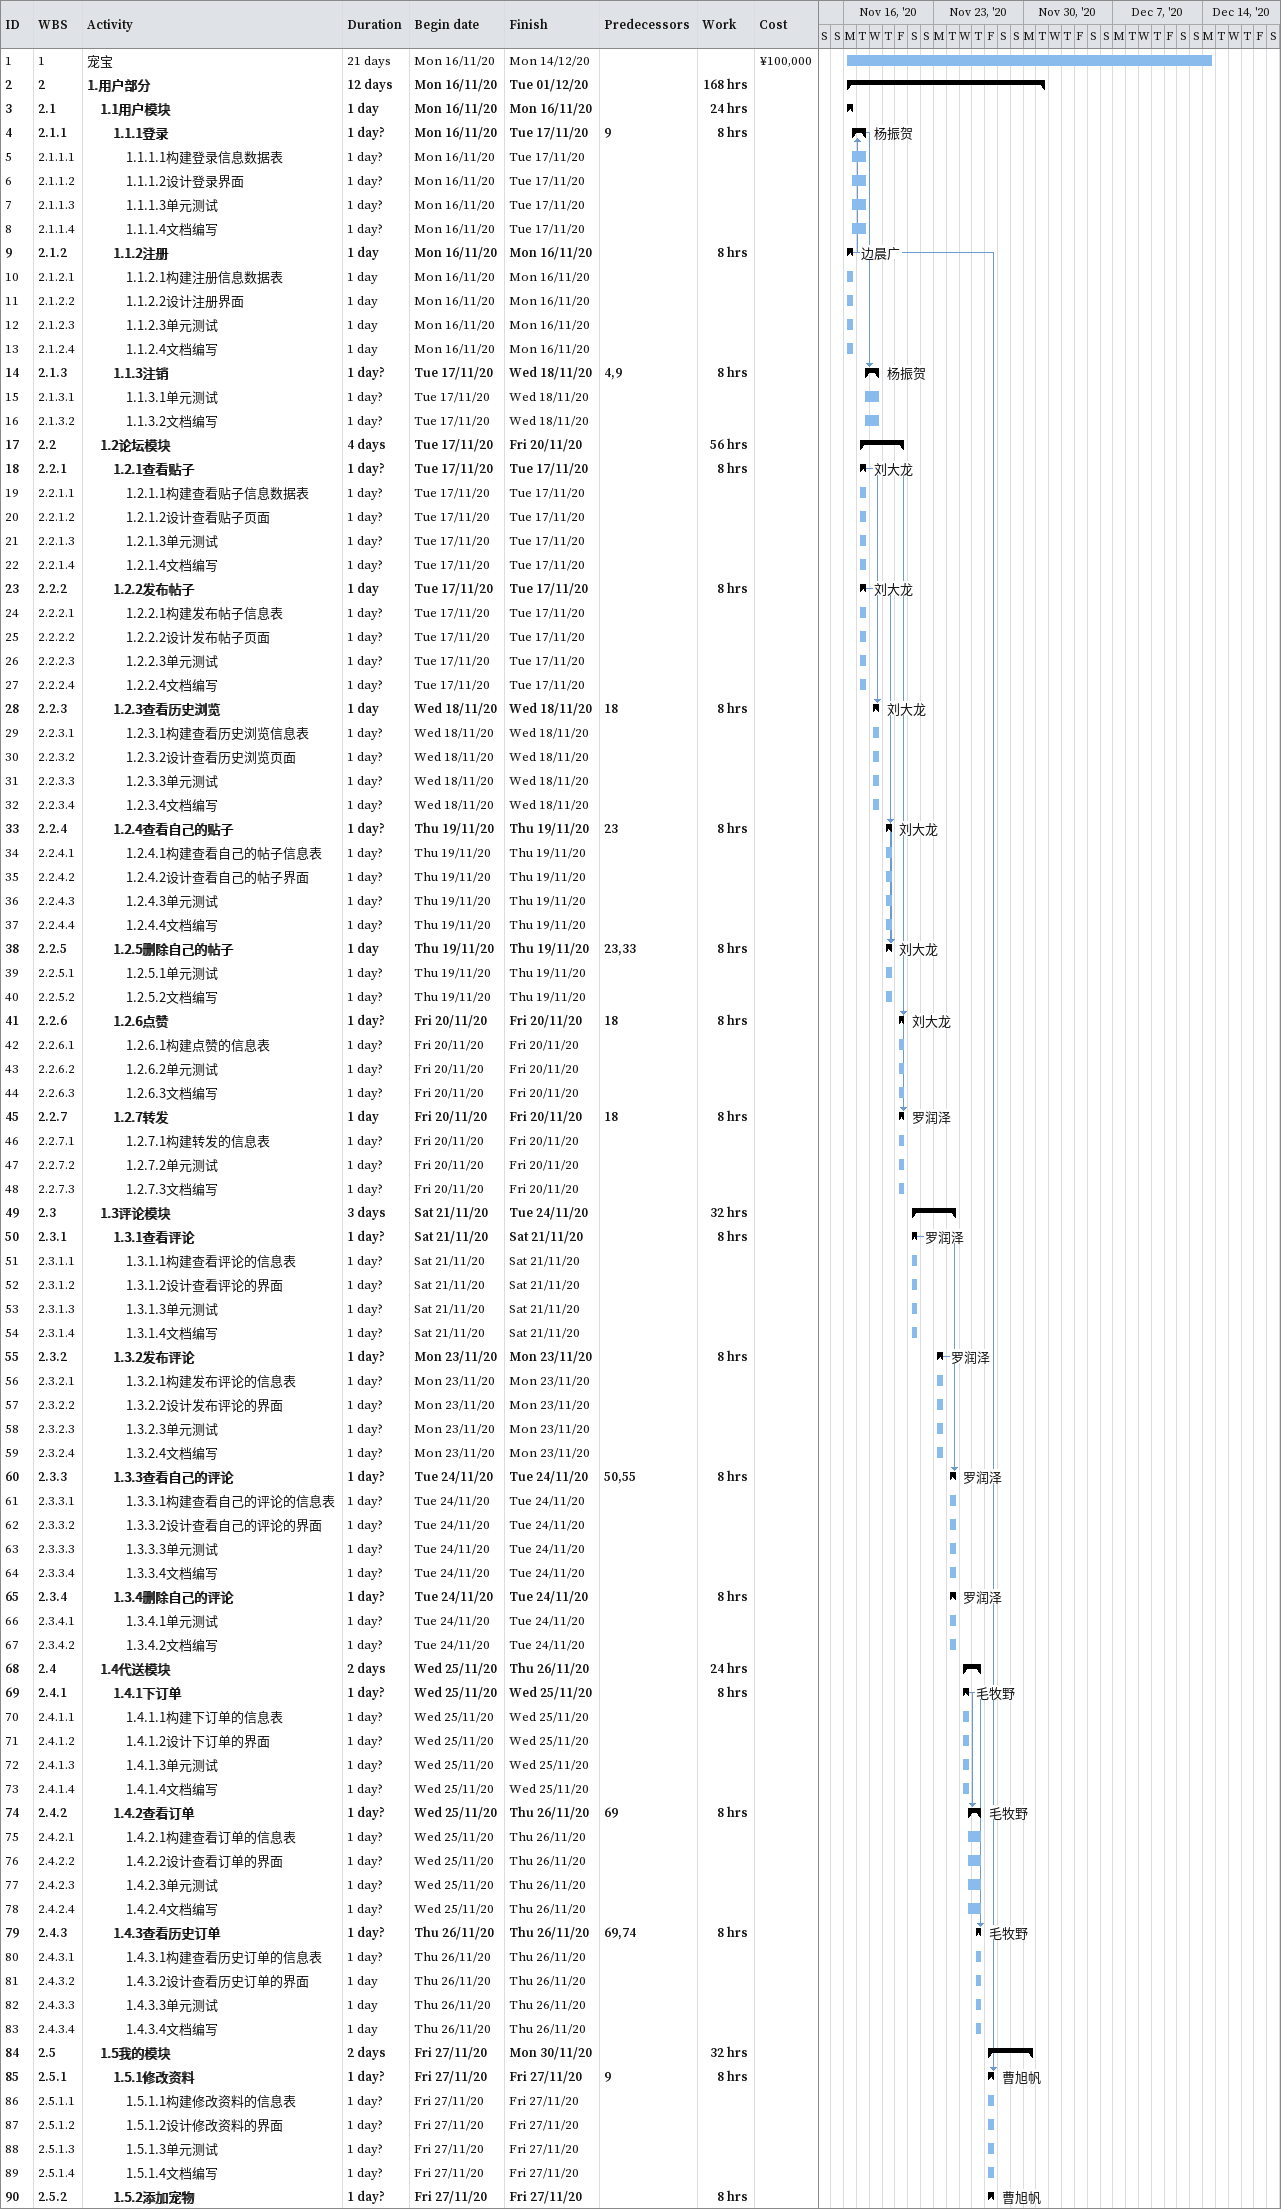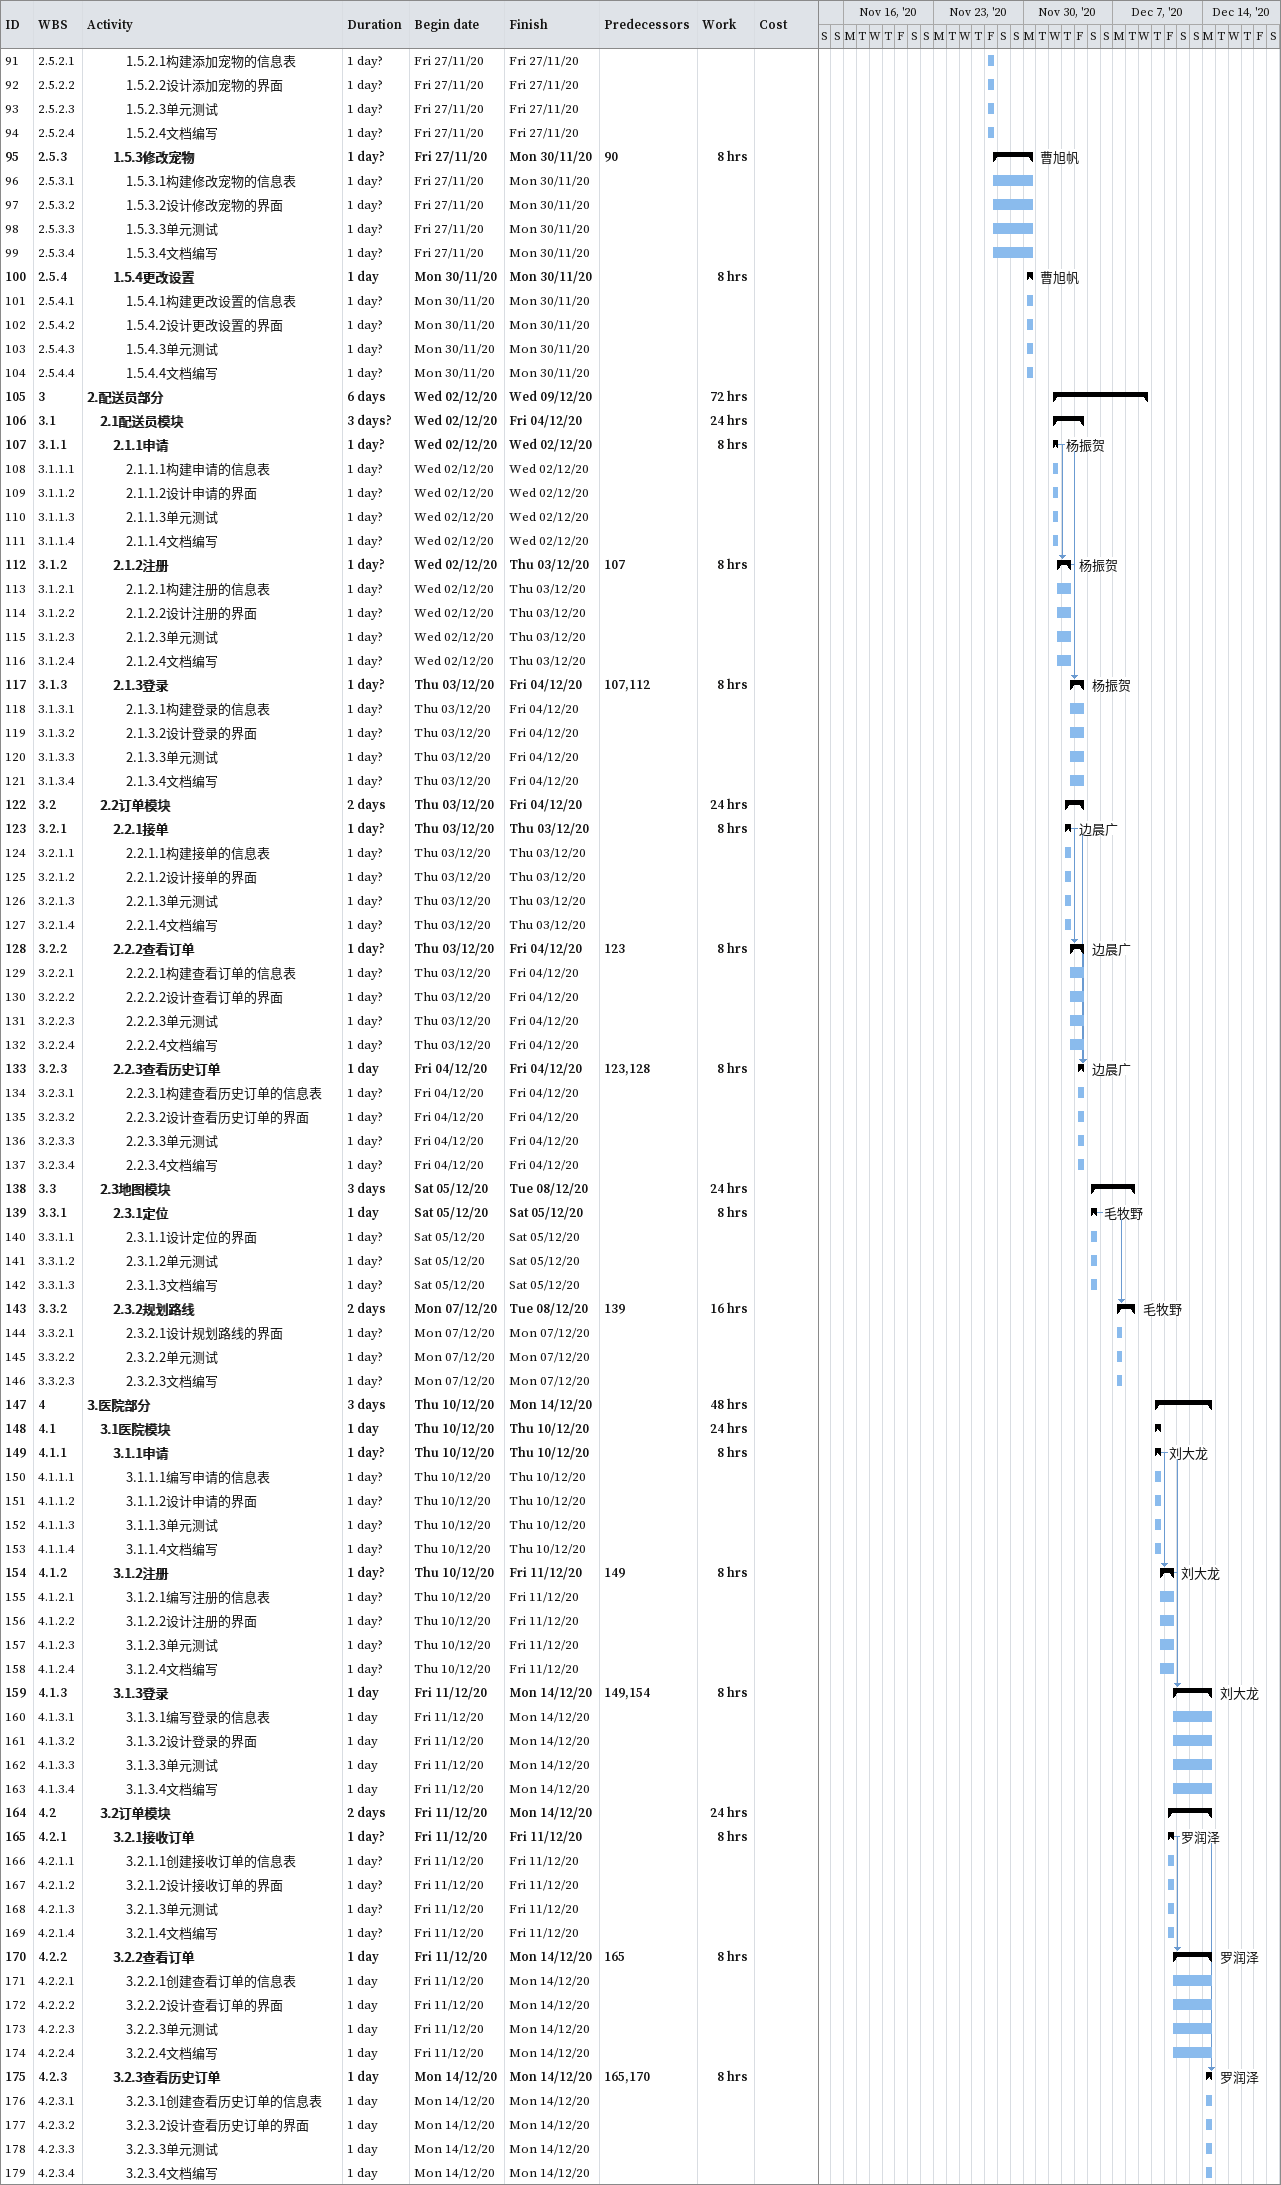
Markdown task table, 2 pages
| ID | WBS | Task | Duration | Start | Finish | Predecessors | Resources | Work (h) | Cost (¥) |
|---|---|---|---|---|---|---|---|---|---|
| 1 | 1 | 宠宝 | 21d | 2020-11-16 | 2020-12-14 |  |  |  | 100000 |
| 2 | 2 | **1.用户部分** | 12d | 2020-11-16 | 2020-12-01 |  |  | 168 |  |
| 3 | 2.1 | **1.1用户模块** | 1d | 2020-11-16 | 2020-11-16 |  |  | 24 |  |
| 4 | 2.1.1 | **1.1.1登录** | 1d? | 2020-11-16 | 2020-11-17 | 9 | 杨振贺 | 8 |  |
| 5 | 2.1.1.1 | 1.1.1.1构建登录信息数据表 | 1d? | 2020-11-16 | 2020-11-17 |  |  |  |  |
| 6 | 2.1.1.2 | 1.1.1.2设计登录界面 | 1d? | 2020-11-16 | 2020-11-17 |  |  |  |  |
| 7 | 2.1.1.3 | 1.1.1.3单元测试 | 1d? | 2020-11-16 | 2020-11-17 |  |  |  |  |
| 8 | 2.1.1.4 | 1.1.1.4文档编写 | 1d? | 2020-11-16 | 2020-11-17 |  |  |  |  |
| 9 | 2.1.2 | **1.1.2注册** | 1d | 2020-11-16 | 2020-11-16 |  | 边晨广 | 8 |  |
| 10 | 2.1.2.1 | 1.1.2.1构建注册信息数据表 | 1d | 2020-11-16 | 2020-11-16 |  |  |  |  |
| 11 | 2.1.2.2 | 1.1.2.2设计注册界面 | 1d | 2020-11-16 | 2020-11-16 |  |  |  |  |
| 12 | 2.1.2.3 | 1.1.2.3单元测试 | 1d | 2020-11-16 | 2020-11-16 |  |  |  |  |
| 13 | 2.1.2.4 | 1.1.2.4文档编写 | 1d | 2020-11-16 | 2020-11-16 |  |  |  |  |
| 14 | 2.1.3 | **1.1.3注销** | 1d? | 2020-11-17 | 2020-11-18 | 4, 9 | 杨振贺 | 8 |  |
| 15 | 2.1.3.1 | 1.1.3.1单元测试 | 1d? | 2020-11-17 | 2020-11-18 |  |  |  |  |
| 16 | 2.1.3.2 | 1.1.3.2文档编写 | 1d? | 2020-11-17 | 2020-11-18 |  |  |  |  |
| 17 | 2.2 | **1.2论坛模块** | 4d | 2020-11-17 | 2020-11-20 |  |  | 56 |  |
| 18 | 2.2.1 | **1.2.1查看贴子** | 1d? | 2020-11-17 | 2020-11-17 |  | 刘大龙 | 8 |  |
| 19 | 2.2.1.1 | 1.2.1.1构建查看贴子信息数据表 | 1d? | 2020-11-17 | 2020-11-17 |  |  |  |  |
| 20 | 2.2.1.2 | 1.2.1.2设计查看贴子页面 | 1d? | 2020-11-17 | 2020-11-17 |  |  |  |  |
| 21 | 2.2.1.3 | 1.2.1.3单元测试 | 1d? | 2020-11-17 | 2020-11-17 |  |  |  |  |
| 22 | 2.2.1.4 | 1.2.1.4文档编写 | 1d? | 2020-11-17 | 2020-11-17 |  |  |  |  |
| 23 | 2.2.2 | **1.2.2发布帖子** | 1d | 2020-11-17 | 2020-11-17 |  | 刘大龙 | 8 |  |
| 24 | 2.2.2.1 | 1.2.2.1构建发布帖子信息表 | 1d? | 2020-11-17 | 2020-11-17 |  |  |  |  |
| 25 | 2.2.2.2 | 1.2.2.2设计发布帖子页面 | 1d? | 2020-11-17 | 2020-11-17 |  |  |  |  |
| 26 | 2.2.2.3 | 1.2.2.3单元测试 | 1d? | 2020-11-17 | 2020-11-17 |  |  |  |  |
| 27 | 2.2.2.4 | 1.2.2.4文档编写 | 1d? | 2020-11-17 | 2020-11-17 |  |  |  |  |
| 28 | 2.2.3 | **1.2.3查看历史浏览** | 1d | 2020-11-18 | 2020-11-18 | 18 | 刘大龙 | 8 |  |
| 29 | 2.2.3.1 | 1.2.3.1构建查看历史浏览信息表 | 1d? | 2020-11-18 | 2020-11-18 |  |  |  |  |
| 30 | 2.2.3.2 | 1.2.3.2设计查看历史浏览页面 | 1d? | 2020-11-18 | 2020-11-18 |  |  |  |  |
| 31 | 2.2.3.3 | 1.2.3.3单元测试 | 1d? | 2020-11-18 | 2020-11-18 |  |  |  |  |
| 32 | 2.2.3.4 | 1.2.3.4文档编写 | 1d? | 2020-11-18 | 2020-11-18 |  |  |  |  |
| 33 | 2.2.4 | **1.2.4查看自己的贴子** | 1d? | 2020-11-19 | 2020-11-19 | 23 | 刘大龙 | 8 |  |
| 34 | 2.2.4.1 | 1.2.4.1构建查看自己的帖子信息表 | 1d? | 2020-11-19 | 2020-11-19 |  |  |  |  |
| 35 | 2.2.4.2 | 1.2.4.2设计查看自己的帖子界面 | 1d? | 2020-11-19 | 2020-11-19 |  |  |  |  |
| 36 | 2.2.4.3 | 1.2.4.3单元测试 | 1d? | 2020-11-19 | 2020-11-19 |  |  |  |  |
| 37 | 2.2.4.4 | 1.2.4.4文档编写 | 1d? | 2020-11-19 | 2020-11-19 |  |  |  |  |
| 38 | 2.2.5 | **1.2.5删除自己的帖子** | 1d | 2020-11-19 | 2020-11-19 | 23, 33 | 刘大龙 | 8 |  |
| 39 | 2.2.5.1 | 1.2.5.1单元测试 | 1d? | 2020-11-19 | 2020-11-19 |  |  |  |  |
| 40 | 2.2.5.2 | 1.2.5.2文档编写 | 1d? | 2020-11-19 | 2020-11-19 |  |  |  |  |
| 41 | 2.2.6 | **1.2.6点赞** | 1d? | 2020-11-20 | 2020-11-20 | 18 | 刘大龙 | 8 |  |
| 42 | 2.2.6.1 | 1.2.6.1构建点赞的信息表 | 1d? | 2020-11-20 | 2020-11-20 |  |  |  |  |
| 43 | 2.2.6.2 | 1.2.6.2单元测试 | 1d? | 2020-11-20 | 2020-11-20 |  |  |  |  |
| 44 | 2.2.6.3 | 1.2.6.3文档编写 | 1d? | 2020-11-20 | 2020-11-20 |  |  |  |  |
| 45 | 2.2.7 | **1.2.7转发** | 1d | 2020-11-20 | 2020-11-20 | 18 | 罗润泽 | 8 |  |
| 46 | 2.2.7.1 | 1.2.7.1构建转发的信息表 | 1d? | 2020-11-20 | 2020-11-20 |  |  |  |  |
| 47 | 2.2.7.2 | 1.2.7.2单元测试 | 1d? | 2020-11-20 | 2020-11-20 |  |  |  |  |
| 48 | 2.2.7.3 | 1.2.7.3文档编写 | 1d? | 2020-11-20 | 2020-11-20 |  |  |  |  |
| 49 | 2.3 | **1.3评论模块** | 3d | 2020-11-21 | 2020-11-24 |  |  | 32 |  |
| 50 | 2.3.1 | **1.3.1查看评论** | 1d? | 2020-11-21 | 2020-11-21 |  | 罗润泽 | 8 |  |
| 51 | 2.3.1.1 | 1.3.1.1构建查看评论的信息表 | 1d? | 2020-11-21 | 2020-11-21 |  |  |  |  |
| 52 | 2.3.1.2 | 1.3.1.2设计查看评论的界面 | 1d? | 2020-11-21 | 2020-11-21 |  |  |  |  |
| 53 | 2.3.1.3 | 1.3.1.3单元测试 | 1d? | 2020-11-21 | 2020-11-21 |  |  |  |  |
| 54 | 2.3.1.4 | 1.3.1.4文档编写 | 1d? | 2020-11-21 | 2020-11-21 |  |  |  |  |
| 55 | 2.3.2 | **1.3.2发布评论** | 1d? | 2020-11-23 | 2020-11-23 |  | 罗润泽 | 8 |  |
| 56 | 2.3.2.1 | 1.3.2.1构建发布评论的信息表 | 1d? | 2020-11-23 | 2020-11-23 |  |  |  |  |
| 57 | 2.3.2.2 | 1.3.2.2设计发布评论的界面 | 1d? | 2020-11-23 | 2020-11-23 |  |  |  |  |
| 58 | 2.3.2.3 | 1.3.2.3单元测试 | 1d? | 2020-11-23 | 2020-11-23 |  |  |  |  |
| 59 | 2.3.2.4 | 1.3.2.4文档编写 | 1d? | 2020-11-23 | 2020-11-23 |  |  |  |  |
| 60 | 2.3.3 | **1.3.3查看自己的评论** | 1d? | 2020-11-24 | 2020-11-24 | 50, 55 | 罗润泽 | 8 |  |
| 61 | 2.3.3.1 | 1.3.3.1构建查看自己的评论的信息表 | 1d? | 2020-11-24 | 2020-11-24 |  |  |  |  |
| 62 | 2.3.3.2 | 1.3.3.2设计查看自己的评论的界面 | 1d? | 2020-11-24 | 2020-11-24 |  |  |  |  |
| 63 | 2.3.3.3 | 1.3.3.3单元测试 | 1d? | 2020-11-24 | 2020-11-24 |  |  |  |  |
| 64 | 2.3.3.4 | 1.3.3.4文档编写 | 1d? | 2020-11-24 | 2020-11-24 |  |  |  |  |
| 65 | 2.3.4 | **1.3.4删除自己的评论** | 1d? | 2020-11-24 | 2020-11-24 |  | 罗润泽 | 8 |  |
| 66 | 2.3.4.1 | 1.3.4.1单元测试 | 1d? | 2020-11-24 | 2020-11-24 |  |  |  |  |
| 67 | 2.3.4.2 | 1.3.4.2文档编写 | 1d? | 2020-11-24 | 2020-11-24 |  |  |  |  |
| 68 | 2.4 | **1.4代送模块** | 2d | 2020-11-25 | 2020-11-26 |  |  | 24 |  |
| 69 | 2.4.1 | **1.4.1下订单** | 1d? | 2020-11-25 | 2020-11-25 |  | 毛牧野 | 8 |  |
| 70 | 2.4.1.1 | 1.4.1.1构建下订单的信息表 | 1d? | 2020-11-25 | 2020-11-25 |  |  |  |  |
| 71 | 2.4.1.2 | 1.4.1.2设计下订单的界面 | 1d? | 2020-11-25 | 2020-11-25 |  |  |  |  |
| 72 | 2.4.1.3 | 1.4.1.3单元测试 | 1d? | 2020-11-25 | 2020-11-25 |  |  |  |  |
| 73 | 2.4.1.4 | 1.4.1.4文档编写 | 1d? | 2020-11-25 | 2020-11-25 |  |  |  |  |
| 74 | 2.4.2 | **1.4.2查看订单** | 1d? | 2020-11-25 | 2020-11-26 | 69 | 毛牧野 | 8 |  |
| 75 | 2.4.2.1 | 1.4.2.1构建查看订单的信息表 | 1d? | 2020-11-25 | 2020-11-26 |  |  |  |  |
| 76 | 2.4.2.2 | 1.4.2.2设计查看订单的界面 | 1d? | 2020-11-25 | 2020-11-26 |  |  |  |  |
| 77 | 2.4.2.3 | 1.4.2.3单元测试 | 1d? | 2020-11-25 | 2020-11-26 |  |  |  |  |
| 78 | 2.4.2.4 | 1.4.2.4文档编写 | 1d? | 2020-11-25 | 2020-11-26 |  |  |  |  |
| 79 | 2.4.3 | **1.4.3查看历史订单** | 1d? | 2020-11-26 | 2020-11-26 | 69, 74 | 毛牧野 | 8 |  |
| 80 | 2.4.3.1 | 1.4.3.1构建查看历史订单的信息表 | 1d? | 2020-11-26 | 2020-11-26 |  |  |  |  |
| 81 | 2.4.3.2 | 1.4.3.2设计查看历史订单的界面 | 1d | 2020-11-26 | 2020-11-26 |  |  |  |  |
| 82 | 2.4.3.3 | 1.4.3.3单元测试 | 1d | 2020-11-26 | 2020-11-26 |  |  |  |  |
| 83 | 2.4.3.4 | 1.4.3.4文档编写 | 1d | 2020-11-26 | 2020-11-26 |  |  |  |  |
| 84 | 2.5 | **1.5我的模块** | 2d | 2020-11-27 | 2020-11-30 |  |  | 32 |  |
| 85 | 2.5.1 | **1.5.1修改资料** | 1d? | 2020-11-27 | 2020-11-27 | 9 | 曹旭帆 | 8 |  |
| 86 | 2.5.1.1 | 1.5.1.1构建修改资料的信息表 | 1d? | 2020-11-27 | 2020-11-27 |  |  |  |  |
| 87 | 2.5.1.2 | 1.5.1.2设计修改资料的界面 | 1d? | 2020-11-27 | 2020-11-27 |  |  |  |  |
| 88 | 2.5.1.3 | 1.5.1.3单元测试 | 1d? | 2020-11-27 | 2020-11-27 |  |  |  |  |
| 89 | 2.5.1.4 | 1.5.1.4文档编写 | 1d? | 2020-11-27 | 2020-11-27 |  |  |  |  |
| 90 | 2.5.2 | **1.5.2添加宠物** | 1d? | 2020-11-27 | 2020-11-27 |  | 曹旭帆 | 8 |  |
| 91 | 2.5.2.1 | 1.5.2.1构建添加宠物的信息表 | 1d? | 2020-11-27 | 2020-11-27 |  |  |  |  |
| 92 | 2.5.2.2 | 1.5.2.2设计添加宠物的界面 | 1d? | 2020-11-27 | 2020-11-27 |  |  |  |  |
| 93 | 2.5.2.3 | 1.5.2.3单元测试 | 1d? | 2020-11-27 | 2020-11-27 |  |  |  |  |
| 94 | 2.5.2.4 | 1.5.2.4文档编写 | 1d? | 2020-11-27 | 2020-11-27 |  |  |  |  |
| 95 | 2.5.3 | **1.5.3修改宠物** | 1d? | 2020-11-27 | 2020-11-30 | 90 | 曹旭帆 | 8 |  |
| 96 | 2.5.3.1 | 1.5.3.1构建修改宠物的信息表 | 1d? | 2020-11-27 | 2020-11-30 |  |  |  |  |
| 97 | 2.5.3.2 | 1.5.3.2设计修改宠物的界面 | 1d? | 2020-11-27 | 2020-11-30 |  |  |  |  |
| 98 | 2.5.3.3 | 1.5.3.3单元测试 | 1d? | 2020-11-27 | 2020-11-30 |  |  |  |  |
| 99 | 2.5.3.4 | 1.5.3.4文档编写 | 1d? | 2020-11-27 | 2020-11-30 |  |  |  |  |
| 100 | 2.5.4 | **1.5.4更改设置** | 1d | 2020-11-30 | 2020-11-30 |  | 曹旭帆 | 8 |  |
| 101 | 2.5.4.1 | 1.5.4.1构建更改设置的信息表 | 1d? | 2020-11-30 | 2020-11-30 |  |  |  |  |
| 102 | 2.5.4.2 | 1.5.4.2设计更改设置的界面 | 1d? | 2020-11-30 | 2020-11-30 |  |  |  |  |
| 103 | 2.5.4.3 | 1.5.4.3单元测试 | 1d? | 2020-11-30 | 2020-11-30 |  |  |  |  |
| 104 | 2.5.4.4 | 1.5.4.4文档编写 | 1d? | 2020-11-30 | 2020-11-30 |  |  |  |  |
| 105 | 3 | **2.配送员部分** | 6d | 2020-12-02 | 2020-12-09 |  |  | 72 |  |
| 106 | 3.1 | **2.1配送员模块** | 3d? | 2020-12-02 | 2020-12-04 |  |  | 24 |  |
| 107 | 3.1.1 | **2.1.1申请** | 1d? | 2020-12-02 | 2020-12-02 |  | 杨振贺 | 8 |  |
| 108 | 3.1.1.1 | 2.1.1.1构建申请的信息表 | 1d? | 2020-12-02 | 2020-12-02 |  |  |  |  |
| 109 | 3.1.1.2 | 2.1.1.2设计申请的界面 | 1d? | 2020-12-02 | 2020-12-02 |  |  |  |  |
| 110 | 3.1.1.3 | 2.1.1.3单元测试 | 1d? | 2020-12-02 | 2020-12-02 |  |  |  |  |
| 111 | 3.1.1.4 | 2.1.1.4文档编写 | 1d? | 2020-12-02 | 2020-12-02 |  |  |  |  |
| 112 | 3.1.2 | **2.1.2注册** | 1d? | 2020-12-02 | 2020-12-03 | 107 | 杨振贺 | 8 |  |
| 113 | 3.1.2.1 | 2.1.2.1构建注册的信息表 | 1d? | 2020-12-02 | 2020-12-03 |  |  |  |  |
| 114 | 3.1.2.2 | 2.1.2.2设计注册的界面 | 1d? | 2020-12-02 | 2020-12-03 |  |  |  |  |
| 115 | 3.1.2.3 | 2.1.2.3单元测试 | 1d? | 2020-12-02 | 2020-12-03 |  |  |  |  |
| 116 | 3.1.2.4 | 2.1.2.4文档编写 | 1d? | 2020-12-02 | 2020-12-03 |  |  |  |  |
| 117 | 3.1.3 | **2.1.3登录** | 1d? | 2020-12-03 | 2020-12-04 | 107, 112 | 杨振贺 | 8 |  |
| 118 | 3.1.3.1 | 2.1.3.1构建登录的信息表 | 1d? | 2020-12-03 | 2020-12-04 |  |  |  |  |
| 119 | 3.1.3.2 | 2.1.3.2设计登录的界面 | 1d? | 2020-12-03 | 2020-12-04 |  |  |  |  |
| 120 | 3.1.3.3 | 2.1.3.3单元测试 | 1d? | 2020-12-03 | 2020-12-04 |  |  |  |  |
| 121 | 3.1.3.4 | 2.1.3.4文档编写 | 1d? | 2020-12-03 | 2020-12-04 |  |  |  |  |
| 122 | 3.2 | **2.2订单模块** | 2d | 2020-12-03 | 2020-12-04 |  |  | 24 |  |
| 123 | 3.2.1 | **2.2.1接单** | 1d? | 2020-12-03 | 2020-12-03 |  | 边晨广 | 8 |  |
| 124 | 3.2.1.1 | 2.2.1.1构建接单的信息表 | 1d? | 2020-12-03 | 2020-12-03 |  |  |  |  |
| 125 | 3.2.1.2 | 2.2.1.2设计接单的界面 | 1d? | 2020-12-03 | 2020-12-03 |  |  |  |  |
| 126 | 3.2.1.3 | 2.2.1.3单元测试 | 1d? | 2020-12-03 | 2020-12-03 |  |  |  |  |
| 127 | 3.2.1.4 | 2.2.1.4文档编写 | 1d? | 2020-12-03 | 2020-12-03 |  |  |  |  |
| 128 | 3.2.2 | **2.2.2查看订单** | 1d? | 2020-12-03 | 2020-12-04 | 123 | 边晨广 | 8 |  |
| 129 | 3.2.2.1 | 2.2.2.1构建查看订单的信息表 | 1d? | 2020-12-03 | 2020-12-04 |  |  |  |  |
| 130 | 3.2.2.2 | 2.2.2.2设计查看订单的界面 | 1d? | 2020-12-03 | 2020-12-04 |  |  |  |  |
| 131 | 3.2.2.3 | 2.2.2.3单元测试 | 1d? | 2020-12-03 | 2020-12-04 |  |  |  |  |
| 132 | 3.2.2.4 | 2.2.2.4文档编写 | 1d? | 2020-12-03 | 2020-12-04 |  |  |  |  |
| 133 | 3.2.3 | **2.2.3查看历史订单** | 1d | 2020-12-04 | 2020-12-04 | 123, 128 | 边晨广 | 8 |  |
| 134 | 3.2.3.1 | 2.2.3.1构建查看历史订单的信息表 | 1d? | 2020-12-04 | 2020-12-04 |  |  |  |  |
| 135 | 3.2.3.2 | 2.2.3.2设计查看历史订单的界面 | 1d? | 2020-12-04 | 2020-12-04 |  |  |  |  |
| 136 | 3.2.3.3 | 2.2.3.3单元测试 | 1d? | 2020-12-04 | 2020-12-04 |  |  |  |  |
| 137 | 3.2.3.4 | 2.2.3.4文档编写 | 1d? | 2020-12-04 | 2020-12-04 |  |  |  |  |
| 138 | 3.3 | **2.3地图模块** | 3d | 2020-12-05 | 2020-12-08 |  |  | 24 |  |
| 139 | 3.3.1 | **2.3.1定位** | 1d | 2020-12-05 | 2020-12-05 |  | 毛牧野 | 8 |  |
| 140 | 3.3.1.1 | 2.3.1.1设计定位的界面 | 1d? | 2020-12-05 | 2020-12-05 |  |  |  |  |
| 141 | 3.3.1.2 | 2.3.1.2单元测试 | 1d? | 2020-12-05 | 2020-12-05 |  |  |  |  |
| 142 | 3.3.1.3 | 2.3.1.3文档编写 | 1d? | 2020-12-05 | 2020-12-05 |  |  |  |  |
| 143 | 3.3.2 | **2.3.2规划路线** | 2d | 2020-12-07 | 2020-12-08 | 139 | 毛牧野 | 16 |  |
| 144 | 3.3.2.1 | 2.3.2.1设计规划路线的界面 | 1d? | 2020-12-07 | 2020-12-07 |  |  |  |  |
| 145 | 3.3.2.2 | 2.3.2.2单元测试 | 1d? | 2020-12-07 | 2020-12-07 |  |  |  |  |
| 146 | 3.3.2.3 | 2.3.2.3文档编写 | 1d? | 2020-12-07 | 2020-12-07 |  |  |  |  |
| 147 | 4 | **3.医院部分** | 3d | 2020-12-10 | 2020-12-14 |  |  | 48 |  |
| 148 | 4.1 | **3.1医院模块** | 1d | 2020-12-10 | 2020-12-10 |  |  | 24 |  |
| 149 | 4.1.1 | **3.1.1申请** | 1d? | 2020-12-10 | 2020-12-10 |  | 刘大龙 | 8 |  |
| 150 | 4.1.1.1 | 3.1.1.1编写申请的信息表 | 1d? | 2020-12-10 | 2020-12-10 |  |  |  |  |
| 151 | 4.1.1.2 | 3.1.1.2设计申请的界面 | 1d? | 2020-12-10 | 2020-12-10 |  |  |  |  |
| 152 | 4.1.1.3 | 3.1.1.3单元测试 | 1d? | 2020-12-10 | 2020-12-10 |  |  |  |  |
| 153 | 4.1.1.4 | 3.1.1.4文档编写 | 1d? | 2020-12-10 | 2020-12-10 |  |  |  |  |
| 154 | 4.1.2 | **3.1.2注册** | 1d? | 2020-12-10 | 2020-12-11 | 149 | 刘大龙 | 8 |  |
| 155 | 4.1.2.1 | 3.1.2.1编写注册的信息表 | 1d? | 2020-12-10 | 2020-12-11 |  |  |  |  |
| 156 | 4.1.2.2 | 3.1.2.2设计注册的界面 | 1d? | 2020-12-10 | 2020-12-11 |  |  |  |  |
| 157 | 4.1.2.3 | 3.1.2.3单元测试 | 1d? | 2020-12-10 | 2020-12-11 |  |  |  |  |
| 158 | 4.1.2.4 | 3.1.2.4文档编写 | 1d? | 2020-12-10 | 2020-12-11 |  |  |  |  |
| 159 | 4.1.3 | **3.1.3登录** | 1d | 2020-12-11 | 2020-12-14 | 149, 154 | 刘大龙 | 8 |  |
| 160 | 4.1.3.1 | 3.1.3.1编写登录的信息表 | 1d | 2020-12-11 | 2020-12-14 |  |  |  |  |
| 161 | 4.1.3.2 | 3.1.3.2设计登录的界面 | 1d | 2020-12-11 | 2020-12-14 |  |  |  |  |
| 162 | 4.1.3.3 | 3.1.3.3单元测试 | 1d | 2020-12-11 | 2020-12-14 |  |  |  |  |
| 163 | 4.1.3.4 | 3.1.3.4文档编写 | 1d | 2020-12-11 | 2020-12-14 |  |  |  |  |
| 164 | 4.2 | **3.2订单模块** | 2d | 2020-12-11 | 2020-12-14 |  |  | 24 |  |
| 165 | 4.2.1 | **3.2.1接收订单** | 1d? | 2020-12-11 | 2020-12-11 |  | 罗润泽 | 8 |  |
| 166 | 4.2.1.1 | 3.2.1.1创建接收订单的信息表 | 1d? | 2020-12-11 | 2020-12-11 |  |  |  |  |
| 167 | 4.2.1.2 | 3.2.1.2设计接收订单的界面 | 1d? | 2020-12-11 | 2020-12-11 |  |  |  |  |
| 168 | 4.2.1.3 | 3.2.1.3单元测试 | 1d? | 2020-12-11 | 2020-12-11 |  |  |  |  |
| 169 | 4.2.1.4 | 3.2.1.4文档编写 | 1d? | 2020-12-11 | 2020-12-11 |  |  |  |  |
| 170 | 4.2.2 | **3.2.2查看订单** | 1d | 2020-12-11 | 2020-12-14 | 165 | 罗润泽 | 8 |  |
| 171 | 4.2.2.1 | 3.2.2.1创建查看订单的信息表 | 1d | 2020-12-11 | 2020-12-14 |  |  |  |  |
| 172 | 4.2.2.2 | 3.2.2.2设计查看订单的界面 | 1d | 2020-12-11 | 2020-12-14 |  |  |  |  |
| 173 | 4.2.2.3 | 3.2.2.3单元测试 | 1d | 2020-12-11 | 2020-12-14 |  |  |  |  |
| 174 | 4.2.2.4 | 3.2.2.4文档编写 | 1d | 2020-12-11 | 2020-12-14 |  |  |  |  |
| 175 | 4.2.3 | **3.2.3查看历史订单** | 1d | 2020-12-14 | 2020-12-14 | 165, 170 | 罗润泽 | 8 |  |
| 176 | 4.2.3.1 | 3.2.3.1创建查看历史订单的信息表 | 1d | 2020-12-14 | 2020-12-14 |  |  |  |  |
| 177 | 4.2.3.2 | 3.2.3.2设计查看历史订单的界面 | 1d | 2020-12-14 | 2020-12-14 |  |  |  |  |
| 178 | 4.2.3.3 | 3.2.3.3单元测试 | 1d | 2020-12-14 | 2020-12-14 |  |  |  |  |
| 179 | 4.2.3.4 | 3.2.3.4文档编写 | 1d | 2020-12-14 | 2020-12-14 |  |  |  |  |
